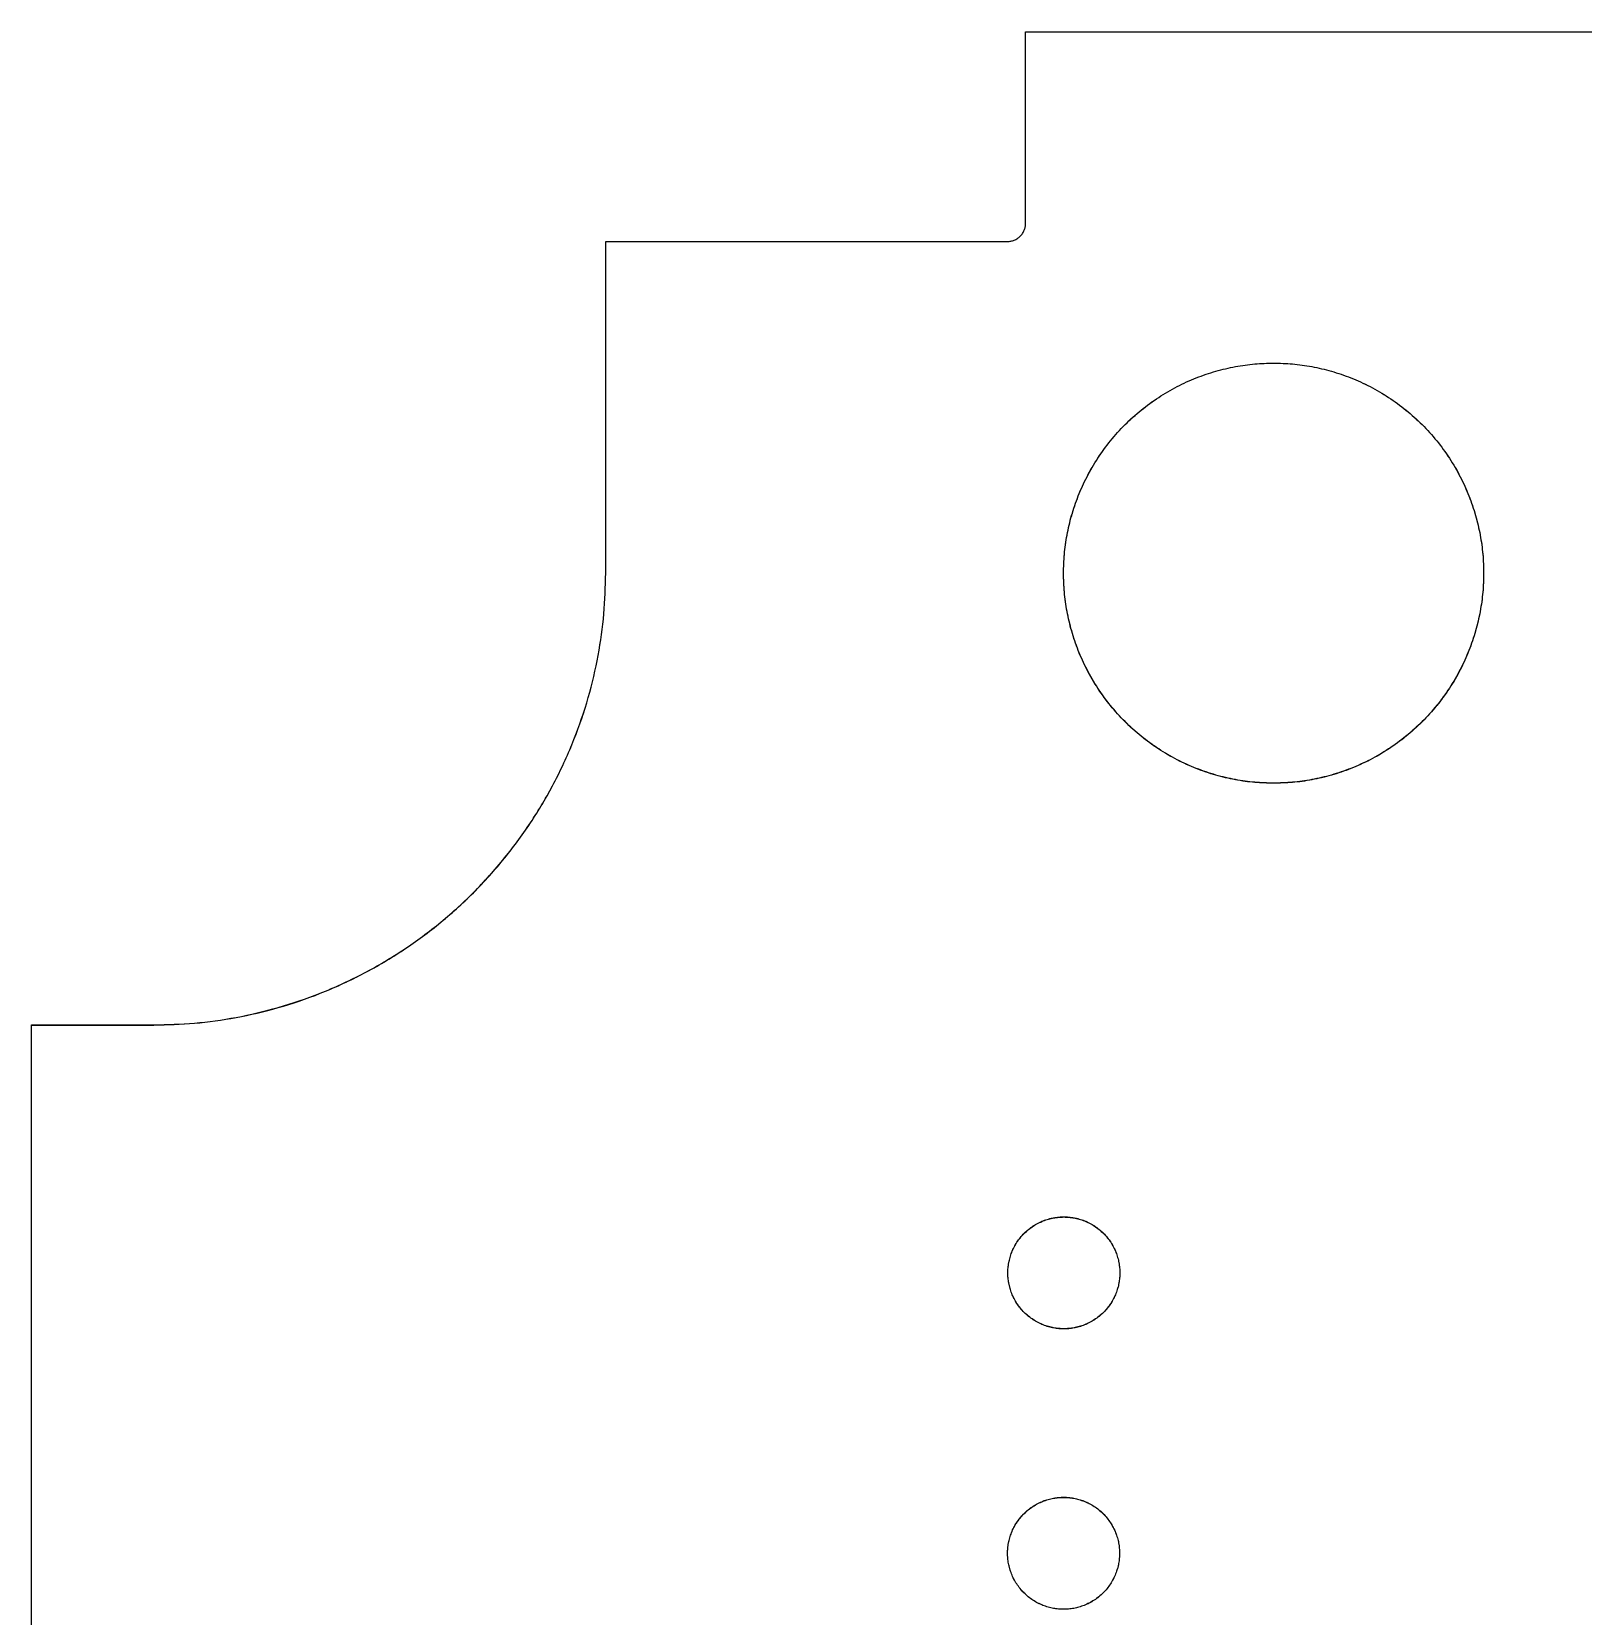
# Model space of a CAD drawing. Header units: millimetres. Extents: x 1.2 to 41.2, y 0.2 to 23.9.
# Drawn here: x 1.2 to 12.28, y 12.59 to 23.92 of the extents above; entities that cross this region are included whole.
import ezdxf

# ---------------------------------------------------------------- set-up
doc = ezdxf.new("R2010")
doc.units = ezdxf.units.MM
doc.layers.add('默认', color=18, linetype='Continuous', true_color=0x000000)

msp = doc.modelspace()

# ---------------------------------------------------------------- linework, layer by layer
at = {"layer": '默认'}
for points in [[(8.298, 22.546, 1.602), (8.298, 23.232, 1.602), (8.298, 23.918, 1.602)], [(8.298, 23.918, 1.602), (8.298, 23.918, 0.802), (8.298, 23.918, 0.002)], [(8.298, 22.546, 0.002), (8.298, 23.232, 0.002), (8.298, 23.918, 0.002)], [(8.298, 23.918, 1.602), (22.747, 23.918, 1.602), (37.196, 23.918, 1.602)], [(8.298, 23.918, 0.002), (22.747, 23.918, 0.002), (37.196, 23.918, 0.002)], [(8.298, 22.546, 0.802), (8.298, 23.232, 0.802), (8.298, 23.918, 0.802)], [(8.298, 23.918, 0.802), (22.747, 23.918, 0.802), (37.196, 23.918, 0.802)], [(8.298, 23.232, 1.602), (8.298, 23.232, 0.802), (8.298, 23.232, 0.002)], [(8.298, 22.546, 1.602), (8.298, 22.546, 0.802), (8.298, 22.546, 0.002)], [(8.261, 22.456, 1.602), (8.261, 22.456, 0.802), (8.261, 22.457, 0.002)], [(5.298, 20.047, 1.601), (5.298, 21.233, 1.602), (5.298, 22.419, 1.602)], [(5.298, 22.419, 1.602), (5.298, 22.419, 0.802), (5.298, 22.419, 0.002)], [(5.298, 20.047, 0.001), (5.298, 21.233, 0.002), (5.298, 22.419, 0.002)], [(5.298, 22.419, 1.602), (6.735, 22.419, 1.602), (8.171, 22.419, 1.602)], [(5.298, 22.419, 0.002), (6.735, 22.419, 0.002), (8.171, 22.419, 0.002)], [(5.298, 20.047, 0.801), (5.298, 21.233, 0.802), (5.298, 22.419, 0.802)], [(5.298, 22.419, 0.802), (6.735, 22.419, 0.802), (8.171, 22.419, 0.802)], [(6.735, 22.419, 1.602), (6.735, 22.419, 0.802), (6.735, 22.419, 0.002)], [(8.171, 22.419, 1.602), (8.171, 22.419, 0.802), (8.171, 22.419, 0.002)], [(10.071, 21.549, 1.602), (10.071, 21.549, 0.802), (10.071, 21.549, 0.002)], [(5.298, 21.233, 1.602), (5.298, 21.233, 0.802), (5.298, 21.233, 0.002)], [(8.57, 20.047, 1.601), (8.57, 20.048, 0.801), (8.57, 20.048, 0.001)], [(11.572, 20.047, 1.601), (11.572, 20.048, 0.801), (11.572, 20.048, 0.001)], [(5.298, 20.047, 1.601), (5.298, 20.047, 0.801), (5.298, 20.047, 0.001)], [(10.071, 18.546, 1.601), (10.071, 18.547, 0.801), (10.071, 18.547, 0.001)], [(4.353, 17.764, 1.601), (4.353, 17.764, 0.801), (4.353, 17.764, 0.001)], [(1.196, 16.818, 1.601), (1.196, 16.818, 0.801), (1.196, 16.819, 0.001)], [(1.196, 7.273, -0.002), (1.196, 12.046, 0), (1.196, 16.819, 0.001)], [(1.196, 16.819, 0.001), (1.633, 16.819, 0.001), (2.07, 16.819, 0.001)], [(1.196, 7.273, 1.598), (1.196, 12.046, 1.6), (1.196, 16.818, 1.601)], [(1.196, 16.818, 1.601), (1.633, 16.818, 1.601), (2.07, 16.818, 1.601)], [(1.196, 7.273, 0.798), (1.196, 12.046, 0.8), (1.196, 16.818, 0.801)], [(1.196, 16.818, 0.801), (1.633, 16.818, 0.801), (2.07, 16.818, 0.801)], [(1.633, 16.818, 1.601), (1.633, 16.818, 0.801), (1.633, 16.819, 0.001)], [(2.07, 16.818, 1.601), (2.07, 16.818, 0.801), (2.07, 16.819, 0.001)], [(8.572, 15.446, 1.6), (8.572, 15.446, 0.8), (8.572, 15.447, 0)], [(8.172, 15.046, 1.6), (8.172, 15.046, 0.8), (8.172, 15.047, 0)], [(8.972, 15.046, 1.6), (8.972, 15.046, 0.8), (8.972, 15.047, 0)], [(8.572, 14.646, 1.6), (8.572, 14.646, 0.8), (8.572, 14.647, 0)], [(8.57, 13.442, 1.6), (8.57, 13.442, 0.8), (8.57, 13.443, 0)], [(8.17, 13.042, 1.6), (8.17, 13.042, 0.8), (8.17, 13.043, 0)], [(8.97, 13.042, 1.6), (8.97, 13.042, 0.8), (8.97, 13.043, 0)], [(8.57, 12.642, 1.6), (8.57, 12.642, 0.8), (8.57, 12.642, 0)]]:
    msp.add_open_spline(points, degree=2, dxfattribs=at)
at = {"layer": '默认', "extrusion": (1.89856e-09, -0.000220476, 1)}
for points, weights in [([(8.171, 22.419, 1.602), (8.298, 22.419, 1.602), (8.298, 22.546, 1.602)], [1, 0.707106781186, 1]), ([(8.171, 22.419, 0.802), (8.298, 22.419, 0.802), (8.298, 22.546, 0.802)], [1, 0.707106781186, 1]), ([(2.07, 16.818, 1.601), (5.298, 16.818, 1.601), (5.298, 20.047, 1.601)], [1, 0.707106781187, 1])]:
    msp.add_rational_spline(points, weights, degree=2, dxfattribs=at)
at = {"layer": '默认', "extrusion": (-1.89856e-09, 0.000220476, -1)}
for points, weights in [([(8.171, 22.419, 0.002), (8.298, 22.419, 0.002), (8.298, 22.546, 0.002)], [1, 0.707106781186, 1]), ([(2.07, 16.819, 0.001), (5.298, 16.819, 0.001), (5.298, 20.047, 0.001)], [1, 0.707106781187, 1]), ([(2.07, 16.818, 0.801), (5.298, 16.818, 0.801), (5.298, 20.047, 0.801)], [1, 0.707106781187, 1])]:
    msp.add_rational_spline(points, weights, degree=2, dxfattribs=at)
at = {"layer": '默认'}
for points in [[(10.071, 18.546, 1.601), (11.572, 18.546, 1.601), (11.572, 20.047, 1.601), (11.572, 21.549, 1.602), (10.071, 21.549, 1.602), (8.57, 21.549, 1.602), (8.57, 20.047, 1.601), (8.57, 18.546, 1.601), (10.071, 18.546, 1.601)], [(10.071, 18.547, 0.001), (11.572, 18.547, 0.001), (11.572, 20.048, 0.001), (11.572, 21.549, 0.002), (10.071, 21.549, 0.002), (8.57, 21.549, 0.002), (8.57, 20.048, 0.001), (8.57, 18.547, 0.001), (10.071, 18.547, 0.001)]]:
    msp.add_rational_spline(points, [1, 0.707106781187, 1, 0.707106781187, 1, 0.707106781187, 1, 0.707106781187, 1], degree=2, knots=[0, 0, 0, 2.419073, 2.419073, 4.838146, 4.838146, 7.257219, 7.257219, 9.676292, 9.676292, 9.676292], dxfattribs=at)
at = {"layer": '默认', "extrusion": (0, -0.000220476, 1)}
for points in [[(8.572, 14.647, 0), (8.972, 14.647, 0), (8.972, 15.047, 0), (8.972, 15.447, 0), (8.572, 15.447, 0), (8.172, 15.447, 0), (8.172, 15.047, 0), (8.172, 14.647, 0), (8.572, 14.647, 0)], [(8.572, 14.646, 1.6), (8.972, 14.646, 1.6), (8.972, 15.046, 1.6), (8.972, 15.446, 1.6), (8.572, 15.446, 1.6), (8.172, 15.446, 1.6), (8.172, 15.046, 1.6), (8.172, 14.646, 1.6), (8.572, 14.646, 1.6)]]:
    msp.add_rational_spline(points, [1, 0.707106781187, 1, 0.707106781187, 1, 0.707106781187, 1, 0.707106781187, 1], degree=2, knots=[-1.256797, -1.256797, -1.256797, -0.628398, -0.628398, 0, 0, 0.628398, 0.628398, 1.256797, 1.256797, 1.256797], dxfattribs=at)
at = {"layer": '默认', "extrusion": (-7.04076e-16, -0.000220476, 1)}
msp.add_rational_spline([(8.57, 12.642, 0), (8.97, 12.642, 0), (8.97, 13.043, 0), (8.97, 13.443, 0), (8.57, 13.443, 0), (8.17, 13.443, 0), (8.17, 13.043, 0), (8.17, 12.642, 0), (8.57, 12.642, 0)], [1, 0.707106781187, 1, 0.707106781187, 1, 0.707106781187, 1, 0.707106781187, 1], degree=2, knots=[-1.256797, -1.256797, -1.256797, -0.628398, -0.628398, 0, 0, 0.628398, 0.628398, 1.256797, 1.256797, 1.256797], dxfattribs=at)
at = {"layer": '默认', "extrusion": (-4.8692e-19, -0.000220476, 1)}
msp.add_rational_spline([(8.57, 12.642, 1.6), (8.97, 12.642, 1.6), (8.97, 13.042, 1.6), (8.97, 13.442, 1.6), (8.57, 13.442, 1.6), (8.17, 13.442, 1.6), (8.17, 13.042, 1.6), (8.17, 12.642, 1.6), (8.57, 12.642, 1.6)], [1, 0.707106781187, 1, 0.707106781187, 1, 0.707106781187, 1, 0.707106781187, 1], degree=2, knots=[-1.256797, -1.256797, -1.256797, -0.628398, -0.628398, 0, 0, 0.628398, 0.628398, 1.256797, 1.256797, 1.256797], dxfattribs=at)

doc.saveas('drawing.dxf')
